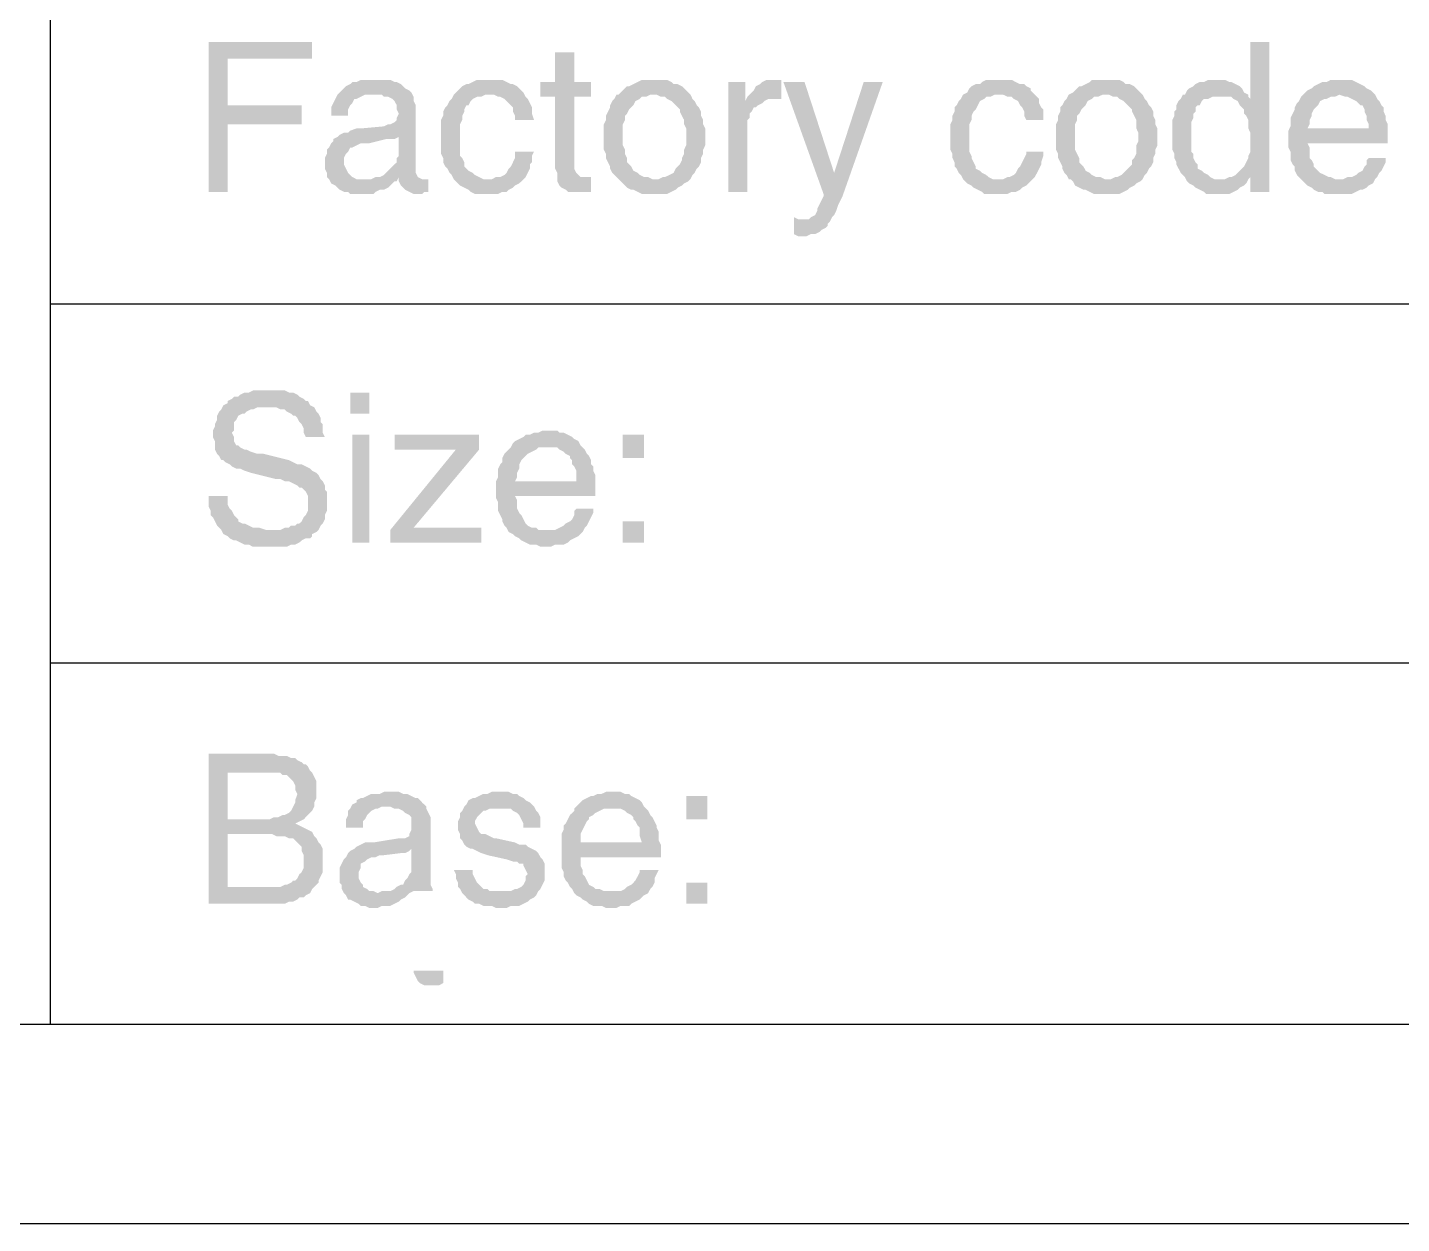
# Model space of a CAD drawing. Header units: inches. Extents: x 3613 to 8393, y -2205 to -794.
# Drawn here: x 4559.93 to 4589.27, y -1185.65 to -1160.09 of the extents above; entities that cross this region are included whole.
import ezdxf

# ---------------------------------------------------------------- set-up
doc = ezdxf.new("R2010")
doc.units = ezdxf.units.IN
doc.header["$MEASUREMENT"] = 0

msp = doc.modelspace()

# ---------------------------------------------------------------- hatches: boundary and pattern name
at = {"transparency": 33554559}
for points in [[(4566.006, -1160.4), (4563.795, -1160.4), (4563.795, -1163.604), (4564.201, -1163.604), (4564.201, -1162.16), (4565.781, -1162.16), (4565.781, -1161.754), (4564.201, -1161.754), (4564.201, -1160.761), (4566.006, -1160.761), (4566.006, -1160.581)], [(4571.603, -1160.626), (4571.196, -1160.626), (4571.196, -1161.258), (4570.881, -1161.258), (4570.881, -1161.573), (4571.196, -1161.573), (4571.196, -1163.108), (4571.242, -1163.198), (4571.242, -1163.379), (4571.287, -1163.469), (4571.332, -1163.514), (4571.332, -1163.514), (4571.422, -1163.559), (4571.467, -1163.604), (4571.964, -1163.604), (4571.964, -1163.288), (4571.738, -1163.288), (4571.693, -1163.243), (4571.648, -1163.198), (4571.603, -1163.108), (4571.603, -1161.573), (4571.964, -1161.573), (4571.964, -1161.258), (4571.603, -1161.258)], [(4586.451, -1160.4), (4586.045, -1160.4), (4586.045, -1161.619), (4585.684, -1161.619), (4585.774, -1161.664), (4585.819, -1161.754), (4585.864, -1161.799), (4585.91, -1161.844), (4585.91, -1161.935), (4585.955, -1161.98), (4586, -1162.07), (4586, -1162.25), (4586.045, -1162.341), (4586.045, -1162.747), (4586, -1162.837), (4586, -1162.882), (4585.955, -1162.973), (4585.91, -1163.063), (4585.864, -1163.108), (4585.864, -1163.108), (4585.774, -1163.198), (4585.729, -1163.243), (4585.639, -1163.288), (4586.045, -1163.288), (4586.045, -1163.604), (4586.451, -1163.604)], [(4567.36, -1161.212), (4567.044, -1161.212), (4566.954, -1161.258), (4566.864, -1161.258), (4566.819, -1161.303), (4566.728, -1161.348), (4566.683, -1161.393), (4566.638, -1161.438), (4566.593, -1161.483), (4566.548, -1161.528), (4566.503, -1161.619), (4566.458, -1161.709), (4566.412, -1161.799), (4566.412, -1161.98), (4566.774, -1161.98), (4566.774, -1161.844), (4566.819, -1161.754), (4566.864, -1161.709), (4566.909, -1161.619), (4566.954, -1161.619), (4567.044, -1161.573), (4567.135, -1161.528), (4567.315, -1161.528), (4568.127, -1161.483), (4568.082, -1161.438), (4567.992, -1161.393), (4567.947, -1161.348), (4567.902, -1161.303), (4567.812, -1161.258), (4567.766, -1161.258), (4567.676, -1161.212), (4567.45, -1161.212)], [(4569.797, -1161.212), (4569.527, -1161.212), (4569.436, -1161.258), (4569.346, -1161.303), (4569.301, -1161.303), (4569.211, -1161.348), (4569.166, -1161.393), (4569.075, -1161.483), (4569.03, -1161.528), (4569.888, -1161.528), (4569.978, -1161.573), (4570.023, -1161.573), (4570.113, -1161.619), (4570.158, -1161.664), (4570.249, -1161.754), (4570.294, -1161.799), (4570.294, -1161.889), (4570.339, -1161.98), (4570.339, -1162.07), (4570.745, -1162.07), (4570.7, -1161.935), (4570.7, -1161.799), (4570.655, -1161.709), (4570.61, -1161.619), (4570.565, -1161.573), (4570.519, -1161.483), (4570.474, -1161.438), (4570.429, -1161.393), (4570.384, -1161.348), (4570.294, -1161.303), (4570.249, -1161.303), (4570.158, -1161.258), (4570.068, -1161.212), (4569.888, -1161.212)], [(4573.318, -1161.212), (4573.047, -1161.212), (4572.957, -1161.258), (4572.866, -1161.303), (4572.776, -1161.348), (4572.731, -1161.348), (4572.641, -1161.438), (4572.596, -1161.483), (4572.55, -1161.528), (4572.505, -1161.528), (4572.46, -1161.619), (4572.415, -1161.664), (4572.37, -1161.754), (4572.37, -1161.799), (4572.325, -1161.889), (4572.28, -1161.98), (4572.28, -1162.07), (4572.235, -1162.16), (4572.235, -1162.431), (4572.235, -1162.702), (4572.28, -1162.792), (4572.28, -1162.882), (4572.325, -1162.973), (4572.37, -1163.063), (4572.37, -1163.108), (4572.415, -1163.198), (4572.46, -1163.243), (4572.55, -1163.334), (4573.318, -1163.334), (4573.273, -1163.334), (4573.182, -1163.288), (4573.092, -1163.288), (4573.002, -1163.243), (4572.957, -1163.198), (4572.866, -1163.153), (4572.821, -1163.063), (4572.776, -1163.018), (4572.731, -1162.973), (4572.731, -1162.882), (4572.686, -1162.792), (4572.686, -1162.702), (4572.641, -1162.611), (4572.641, -1162.16), (4572.686, -1162.07), (4572.686, -1161.98), (4572.731, -1161.935), (4572.776, -1161.844), (4572.821, -1161.799), (4572.866, -1161.754), (4572.911, -1161.664), (4573.002, -1161.619), (4573.047, -1161.573), (4573.137, -1161.573), (4573.227, -1161.528), (4574.085, -1161.528), (4574.04, -1161.483), (4573.95, -1161.393), (4573.904, -1161.348), (4573.814, -1161.303), (4573.724, -1161.303), (4573.679, -1161.258), (4573.588, -1161.212), (4573.408, -1161.212)], [(4575.935, -1161.212), (4575.71, -1161.212), (4575.619, -1161.258), (4575.574, -1161.303), (4575.484, -1161.348), (4575.439, -1161.438), (4575.394, -1161.483), (4575.349, -1161.528), (4575.303, -1161.573), (4575.935, -1161.619), (4576.026, -1161.619), (4576.026, -1161.212), (4576.026, -1161.212)], [(4580.674, -1161.212), (4580.403, -1161.212), (4580.313, -1161.258), (4580.268, -1161.303), (4580.178, -1161.303), (4580.088, -1161.348), (4580.042, -1161.393), (4579.997, -1161.483), (4579.907, -1161.528), (4580.764, -1161.528), (4580.855, -1161.573), (4580.945, -1161.573), (4580.99, -1161.619), (4581.08, -1161.664), (4581.126, -1161.754), (4581.171, -1161.799), (4581.216, -1161.889), (4581.216, -1161.98), (4581.261, -1162.07), (4581.622, -1162.07), (4581.622, -1161.844), (4581.577, -1161.799), (4581.532, -1161.709), (4581.532, -1161.619), (4581.487, -1161.573), (4581.396, -1161.483), (4581.351, -1161.438), (4581.351, -1161.393), (4581.261, -1161.348), (4581.216, -1161.303), (4581.126, -1161.303), (4581.035, -1161.258), (4580.945, -1161.212), (4580.764, -1161.212)], [(4582.976, -1161.212), (4582.66, -1161.212), (4582.615, -1161.258), (4582.525, -1161.303), (4582.434, -1161.348), (4582.389, -1161.348), (4582.299, -1161.438), (4582.254, -1161.483), (4582.164, -1161.528), (4582.164, -1161.528), (4582.118, -1161.619), (4582.073, -1161.664), (4582.028, -1161.754), (4581.983, -1161.799), (4581.983, -1161.889), (4581.938, -1161.98), (4581.938, -1162.07), (4581.893, -1162.16), (4581.893, -1162.431), (4581.893, -1162.702), (4581.938, -1162.792), (4581.938, -1162.882), (4581.983, -1162.973), (4582.028, -1163.063), (4582.028, -1163.108), (4582.073, -1163.198), (4582.118, -1163.243), (4582.164, -1163.334), (4582.976, -1163.334), (4582.931, -1163.334), (4582.841, -1163.288), (4582.75, -1163.288), (4582.66, -1163.243), (4582.615, -1163.198), (4582.525, -1163.153), (4582.48, -1163.063), (4582.434, -1163.018), (4582.389, -1162.973), (4582.389, -1162.882), (4582.344, -1162.792), (4582.299, -1162.702), (4582.299, -1162.16), (4582.344, -1162.07), (4582.344, -1161.98), (4582.389, -1161.935), (4582.434, -1161.844), (4582.48, -1161.799), (4582.525, -1161.754), (4582.57, -1161.664), (4582.66, -1161.619), (4582.705, -1161.573), (4582.795, -1161.573), (4582.886, -1161.528), (4583.743, -1161.528), (4583.698, -1161.483), (4583.608, -1161.393), (4583.563, -1161.348), (4583.472, -1161.303), (4583.382, -1161.303), (4583.337, -1161.258), (4583.247, -1161.212), (4583.066, -1161.212)], [(4585.323, -1161.212), (4585.142, -1161.212), (4585.052, -1161.258), (4584.962, -1161.258), (4584.872, -1161.303), (4584.826, -1161.348), (4584.736, -1161.393), (4584.691, -1161.438), (4584.646, -1161.528), (4584.601, -1161.528), (4585.413, -1161.573), (4585.639, -1161.573), (4585.684, -1161.619), (4586.045, -1161.619), (4586, -1161.573), (4586, -1161.528), (4585.91, -1161.483), (4585.864, -1161.393), (4585.819, -1161.348), (4585.729, -1161.303), (4585.639, -1161.258), (4585.594, -1161.258), (4585.503, -1161.212), (4585.413, -1161.212)], [(4587.986, -1161.212), (4587.76, -1161.212), (4587.67, -1161.258), (4587.579, -1161.258), (4587.489, -1161.303), (4587.399, -1161.348), (4587.354, -1161.393), (4587.264, -1161.438), (4587.218, -1161.483), (4587.173, -1161.528), (4587.941, -1161.528), (4588.076, -1161.573), (4588.121, -1161.573), (4588.211, -1161.619), (4588.302, -1161.664), (4588.347, -1161.709), (4588.392, -1161.754), (4588.437, -1161.754), (4588.482, -1161.844), (4588.482, -1161.889), (4588.527, -1161.98), (4588.527, -1162.07), (4588.572, -1162.16), (4588.572, -1162.25), (4587.264, -1162.25), (4586.857, -1162.296), (4586.857, -1162.657), (4586.902, -1162.747), (4586.902, -1162.927), (4586.948, -1163.018), (4586.993, -1163.063), (4586.993, -1163.153), (4587.038, -1163.243), (4587.083, -1163.288), (4587.128, -1163.334), (4587.941, -1163.334), (4587.85, -1163.334), (4587.76, -1163.288), (4587.715, -1163.288), (4587.625, -1163.243), (4587.534, -1163.198), (4587.489, -1163.153), (4587.444, -1163.108), (4587.399, -1163.063), (4587.399, -1163.018), (4587.354, -1162.927), (4587.309, -1162.882), (4587.309, -1162.657), (4587.264, -1162.566), (4588.979, -1162.566), (4588.979, -1162.16), (4588.933, -1162.07), (4588.933, -1161.98), (4588.888, -1161.889), (4588.888, -1161.799), (4588.843, -1161.754), (4588.798, -1161.664), (4588.753, -1161.619), (4588.708, -1161.528), (4588.663, -1161.483), (4588.617, -1161.438), (4588.527, -1161.393), (4588.482, -1161.348), (4588.392, -1161.303), (4588.302, -1161.258), (4588.211, -1161.212), (4588.076, -1161.212)], [(4568.127, -1161.483), (4567.315, -1161.528), (4567.496, -1161.528), (4567.541, -1161.573), (4567.631, -1161.573), (4567.721, -1161.619), (4567.766, -1161.664), (4567.812, -1161.754), (4567.812, -1161.844), (4567.857, -1161.935), (4567.857, -1161.935), (4567.812, -1162.025), (4567.812, -1162.07), (4567.766, -1162.115), (4567.676, -1162.16), (4567.631, -1162.16), (4567.541, -1162.205), (4567.044, -1162.25), (4566.954, -1162.25), (4566.819, -1162.296), (4566.774, -1162.341), (4566.683, -1162.341), (4566.593, -1162.386), (4567.857, -1162.431), (4567.857, -1162.837), (4567.857, -1162.837), (4567.812, -1162.882), (4567.812, -1162.973), (4567.766, -1163.018), (4567.676, -1163.108), (4567.631, -1163.153), (4567.586, -1163.198), (4567.541, -1163.243), (4567.45, -1163.288), (4567.36, -1163.288), (4567.27, -1163.334), (4566.367, -1163.334), (4566.412, -1163.424), (4566.503, -1163.469), (4566.548, -1163.514), (4566.593, -1163.559), (4566.683, -1163.604), (4566.774, -1163.604), (4566.819, -1163.65), (4567.315, -1163.65), (4567.36, -1163.604), (4567.45, -1163.559), (4567.541, -1163.559), (4567.631, -1163.514), (4567.676, -1163.469), (4567.766, -1163.379), (4567.812, -1163.379), (4567.857, -1163.288), (4568.263, -1163.288), (4568.218, -1163.198), (4568.218, -1161.754), (4568.173, -1161.664), (4568.173, -1161.573)], [(4575.258, -1161.258), (4574.897, -1161.258), (4574.897, -1163.604), (4575.303, -1163.604), (4575.303, -1162.07), (4575.349, -1162.025), (4575.349, -1161.935), (4575.394, -1161.889), (4575.439, -1161.799), (4575.484, -1161.799), (4575.529, -1161.754), (4575.619, -1161.709), (4575.258, -1161.664)], [(4576.522, -1161.258), (4576.071, -1161.258), (4576.928, -1163.65), (4577.154, -1163.198)], [(4578.192, -1161.258), (4577.786, -1161.258), (4577.154, -1163.198), (4576.928, -1163.65), (4576.928, -1163.695), (4576.928, -1163.695), (4576.883, -1163.785), (4576.838, -1163.875), (4576.793, -1163.965), (4576.793, -1164.011), (4576.748, -1164.101), (4576.657, -1164.146), (4576.612, -1164.191), (4576.522, -1164.191), (4577.064, -1164.236), (4577.109, -1164.146), (4577.154, -1164.101), (4577.199, -1164.011), (4577.244, -1163.875), (4577.289, -1163.785), (4577.334, -1163.695)], [(4569.03, -1161.528), (4568.985, -1161.619), (4568.94, -1161.664), (4568.895, -1161.754), (4568.85, -1161.799), (4568.804, -1161.889), (4568.804, -1161.98), (4568.759, -1162.07), (4568.759, -1162.792), (4568.804, -1162.882), (4568.804, -1162.973), (4568.85, -1163.063), (4568.895, -1163.108), (4568.94, -1163.198), (4568.985, -1163.243), (4569.03, -1163.334), (4569.752, -1163.334), (4569.662, -1163.334), (4569.572, -1163.288), (4569.481, -1163.243), (4569.436, -1163.198), (4569.346, -1163.153), (4569.301, -1163.108), (4569.256, -1163.063), (4569.256, -1162.973), (4569.211, -1162.882), (4569.166, -1162.837), (4569.166, -1162.16), (4569.211, -1162.07), (4569.211, -1161.98), (4569.256, -1161.889), (4569.256, -1161.844), (4569.301, -1161.754), (4569.346, -1161.754), (4569.391, -1161.664), (4569.436, -1161.619), (4569.527, -1161.573), (4569.617, -1161.573), (4569.707, -1161.528), (4569.797, -1161.528)], [(4574.085, -1161.528), (4573.318, -1161.528), (4573.363, -1161.528), (4573.453, -1161.573), (4573.543, -1161.573), (4573.588, -1161.619), (4573.679, -1161.664), (4573.724, -1161.709), (4573.814, -1161.799), (4573.859, -1161.844), (4573.859, -1161.889), (4573.904, -1161.98), (4573.95, -1162.07), (4573.95, -1162.16), (4573.995, -1162.25), (4573.995, -1162.611), (4573.95, -1162.702), (4573.95, -1162.792), (4573.904, -1162.882), (4573.904, -1162.927), (4573.859, -1163.018), (4573.814, -1163.063), (4573.769, -1163.108), (4573.724, -1163.198), (4573.634, -1163.243), (4573.543, -1163.288), (4573.498, -1163.288), (4573.408, -1163.334), (4572.55, -1163.334), (4572.596, -1163.379), (4572.686, -1163.469), (4572.731, -1163.514), (4572.821, -1163.559), (4572.866, -1163.559), (4572.957, -1163.604), (4573.047, -1163.65), (4573.588, -1163.65), (4573.679, -1163.604), (4573.769, -1163.559), (4573.814, -1163.514), (4573.904, -1163.469), (4573.95, -1163.424), (4574.04, -1163.379), (4574.085, -1163.334), (4574.085, -1163.334), (4574.13, -1163.243), (4574.175, -1163.198), (4574.22, -1163.108), (4574.265, -1163.063), (4574.311, -1162.973), (4574.311, -1162.882), (4574.356, -1162.792), (4574.356, -1162.702), (4574.401, -1162.611), (4574.401, -1162.431), (4574.401, -1162.25), (4574.356, -1162.16), (4574.356, -1162.07), (4574.311, -1161.98), (4574.311, -1161.889), (4574.265, -1161.799), (4574.22, -1161.754), (4574.175, -1161.664), (4574.13, -1161.619)], [(4575.303, -1161.573), (4575.258, -1161.664), (4575.619, -1161.709), (4575.665, -1161.664), (4575.755, -1161.619), (4575.935, -1161.619)], [(4579.907, -1161.528), (4579.862, -1161.619), (4579.817, -1161.664), (4579.772, -1161.754), (4579.726, -1161.799), (4579.726, -1161.889), (4579.681, -1161.98), (4579.681, -1162.07), (4579.636, -1162.16), (4579.636, -1162.702), (4579.681, -1162.792), (4579.681, -1162.882), (4579.726, -1162.973), (4579.726, -1163.063), (4579.772, -1163.108), (4579.817, -1163.198), (4579.862, -1163.243), (4579.907, -1163.334), (4580.674, -1163.334), (4580.539, -1163.334), (4580.449, -1163.288), (4580.403, -1163.243), (4580.313, -1163.198), (4580.268, -1163.153), (4580.178, -1163.108), (4580.178, -1163.063), (4580.133, -1162.973), (4580.088, -1162.882), (4580.088, -1162.837), (4580.042, -1162.747), (4580.042, -1162.16), (4580.088, -1162.07), (4580.088, -1161.98), (4580.133, -1161.889), (4580.178, -1161.844), (4580.223, -1161.754), (4580.223, -1161.754), (4580.268, -1161.664), (4580.358, -1161.619), (4580.403, -1161.573), (4580.494, -1161.573), (4580.584, -1161.528), (4580.674, -1161.528)], [(4583.743, -1161.528), (4582.976, -1161.528), (4583.021, -1161.528), (4583.111, -1161.573), (4583.202, -1161.573), (4583.247, -1161.619), (4583.337, -1161.664), (4583.382, -1161.709), (4583.472, -1161.799), (4583.518, -1161.844), (4583.518, -1161.889), (4583.563, -1161.98), (4583.608, -1162.07), (4583.608, -1162.25), (4583.653, -1162.341), (4583.653, -1162.521), (4583.608, -1162.611), (4583.608, -1162.792), (4583.563, -1162.882), (4583.518, -1162.927), (4583.518, -1163.018), (4583.472, -1163.063), (4583.427, -1163.108), (4583.337, -1163.198), (4583.292, -1163.243), (4583.202, -1163.288), (4583.156, -1163.288), (4583.066, -1163.334), (4582.209, -1163.334), (4582.254, -1163.379), (4582.299, -1163.469), (4582.389, -1163.514), (4582.48, -1163.559), (4582.525, -1163.559), (4582.615, -1163.604), (4582.705, -1163.65), (4583.247, -1163.65), (4583.337, -1163.604), (4583.427, -1163.559), (4583.472, -1163.514), (4583.563, -1163.469), (4583.608, -1163.424), (4583.698, -1163.379), (4583.743, -1163.334), (4583.743, -1163.334), (4583.788, -1163.243), (4583.833, -1163.198), (4583.879, -1163.108), (4583.924, -1163.063), (4583.969, -1162.973), (4583.969, -1162.882), (4584.014, -1162.792), (4584.014, -1162.702), (4584.059, -1162.611), (4584.059, -1162.431), (4584.059, -1162.25), (4584.014, -1162.16), (4584.014, -1162.07), (4583.969, -1161.98), (4583.969, -1161.889), (4583.924, -1161.799), (4583.879, -1161.754), (4583.833, -1161.664), (4583.788, -1161.619)], [(4584.601, -1161.528), (4584.556, -1161.619), (4584.51, -1161.664), (4584.465, -1161.754), (4584.465, -1161.844), (4584.42, -1161.889), (4584.42, -1161.98), (4584.375, -1162.07), (4584.375, -1162.702), (4584.42, -1162.792), (4584.42, -1162.882), (4584.465, -1162.973), (4584.465, -1163.018), (4584.51, -1163.108), (4584.556, -1163.198), (4584.601, -1163.243), (4584.646, -1163.288), (4584.691, -1163.379), (4584.736, -1163.424), (4584.826, -1163.469), (4584.872, -1163.514), (4584.962, -1163.559), (4585.052, -1163.604), (4585.097, -1163.65), (4585.594, -1163.65), (4585.684, -1163.604), (4585.774, -1163.559), (4585.819, -1163.514), (4585.91, -1163.469), (4585.955, -1163.424), (4586, -1163.334), (4585.278, -1163.334), (4585.187, -1163.288), (4585.142, -1163.243), (4585.052, -1163.198), (4585.007, -1163.153), (4584.917, -1163.108), (4584.917, -1163.018), (4584.872, -1162.973), (4584.826, -1162.882), (4584.826, -1162.792), (4584.781, -1162.747), (4584.781, -1162.115), (4584.826, -1162.025), (4584.826, -1161.935), (4584.872, -1161.889), (4584.872, -1161.799), (4584.917, -1161.754), (4584.962, -1161.754), (4585.007, -1161.664), (4585.052, -1161.619), (4585.142, -1161.619), (4585.233, -1161.573), (4585.413, -1161.573)], [(4587.173, -1161.528), (4587.128, -1161.573), (4587.083, -1161.664), (4587.038, -1161.709), (4586.993, -1161.799), (4586.993, -1161.844), (4586.948, -1161.935), (4586.902, -1162.025), (4586.902, -1162.205), (4586.857, -1162.296), (4587.264, -1162.25), (4587.309, -1162.16), (4587.309, -1162.07), (4587.354, -1161.98), (4587.354, -1161.935), (4587.399, -1161.844), (4587.444, -1161.799), (4587.489, -1161.754), (4587.534, -1161.664), (4587.625, -1161.619), (4587.67, -1161.619), (4587.76, -1161.573), (4587.85, -1161.573), (4587.941, -1161.528)], [(4566.593, -1162.386), (4566.548, -1162.431), (4566.458, -1162.476), (4566.458, -1162.521), (4566.412, -1162.566), (4566.367, -1162.657), (4566.322, -1162.702), (4566.322, -1162.792), (4566.277, -1162.882), (4566.277, -1163.108), (4566.322, -1163.198), (4566.322, -1163.288), (4566.367, -1163.334), (4567.089, -1163.334), (4566.954, -1163.334), (4566.864, -1163.288), (4566.819, -1163.243), (4566.774, -1163.198), (4566.728, -1163.108), (4566.683, -1163.018), (4566.683, -1162.882), (4566.728, -1162.792), (4566.774, -1162.747), (4566.819, -1162.657), (4566.864, -1162.657), (4566.954, -1162.611), (4567.044, -1162.566), (4567.225, -1162.566), (4567.586, -1162.476), (4567.766, -1162.476), (4567.857, -1162.431)], [(4570.745, -1162.747), (4570.339, -1162.747), (4570.339, -1162.882), (4570.294, -1162.973), (4570.249, -1163.063), (4570.204, -1163.108), (4570.158, -1163.198), (4570.113, -1163.243), (4570.023, -1163.288), (4569.933, -1163.288), (4569.843, -1163.334), (4569.03, -1163.334), (4569.075, -1163.379), (4569.12, -1163.424), (4569.166, -1163.469), (4569.256, -1163.514), (4569.346, -1163.559), (4569.391, -1163.604), (4569.481, -1163.65), (4569.978, -1163.65), (4570.068, -1163.604), (4570.158, -1163.604), (4570.204, -1163.559), (4570.294, -1163.514), (4570.339, -1163.469), (4570.429, -1163.424), (4570.474, -1163.379), (4570.519, -1163.334), (4570.565, -1163.288), (4570.61, -1163.198), (4570.655, -1163.108), (4570.655, -1163.018), (4570.7, -1162.973), (4570.7, -1162.837)], [(4581.622, -1162.747), (4581.261, -1162.747), (4581.261, -1162.792), (4581.216, -1162.882), (4581.171, -1162.973), (4581.126, -1163.063), (4581.08, -1163.108), (4581.035, -1163.198), (4580.99, -1163.243), (4580.9, -1163.288), (4580.855, -1163.288), (4580.764, -1163.334), (4579.907, -1163.334), (4579.952, -1163.379), (4579.997, -1163.424), (4580.088, -1163.469), (4580.133, -1163.514), (4580.223, -1163.559), (4580.313, -1163.604), (4580.358, -1163.65), (4580.855, -1163.65), (4580.945, -1163.604), (4581.035, -1163.604), (4581.126, -1163.559), (4581.171, -1163.514), (4581.261, -1163.469), (4581.306, -1163.424), (4581.351, -1163.379), (4581.396, -1163.334), (4581.441, -1163.288), (4581.487, -1163.198), (4581.532, -1163.108), (4581.577, -1163.018), (4581.577, -1162.973), (4581.622, -1162.837)], [(4588.933, -1162.882), (4588.572, -1162.882), (4588.527, -1162.927), (4588.527, -1163.018), (4588.482, -1163.063), (4588.437, -1163.153), (4588.347, -1163.198), (4588.302, -1163.243), (4588.211, -1163.288), (4588.121, -1163.288), (4588.031, -1163.334), (4587.128, -1163.334), (4587.218, -1163.424), (4587.264, -1163.469), (4587.354, -1163.514), (4587.399, -1163.559), (4587.489, -1163.604), (4587.579, -1163.604), (4587.625, -1163.65), (4588.211, -1163.65), (4588.302, -1163.604), (4588.392, -1163.559), (4588.437, -1163.559), (4588.527, -1163.514), (4588.572, -1163.469), (4588.663, -1163.424), (4588.708, -1163.334), (4588.753, -1163.288), (4588.798, -1163.198), (4588.843, -1163.153), (4588.888, -1163.063), (4588.933, -1162.973)], [(4568.263, -1163.288), (4567.857, -1163.288), (4567.857, -1163.379), (4568.353, -1163.334), (4568.353, -1163.334)], [(4568.489, -1163.334), (4568.353, -1163.334), (4567.857, -1163.379), (4567.902, -1163.469), (4567.947, -1163.514), (4567.947, -1163.514), (4567.992, -1163.559), (4568.082, -1163.604), (4568.173, -1163.65), (4568.353, -1163.65), (4568.398, -1163.604), (4568.489, -1163.604)], [(4585.639, -1163.288), (4585.594, -1163.288), (4585.503, -1163.334), (4585.413, -1163.334), (4586, -1163.334), (4586.045, -1163.288)], [(4576.296, -1164.146), (4576.296, -1164.507), (4576.296, -1164.507), (4576.387, -1164.552), (4576.567, -1164.552), (4576.657, -1164.507), (4576.748, -1164.507), (4576.838, -1164.462), (4576.883, -1164.417), (4576.973, -1164.372), (4577.019, -1164.327), (4577.019, -1164.281), (4577.064, -1164.236), (4576.522, -1164.191), (4576.387, -1164.191)], [(4565.058, -1167.847), (4564.743, -1167.847), (4564.652, -1167.892), (4564.562, -1167.892), (4564.472, -1167.937), (4564.427, -1167.982), (4564.336, -1167.982), (4564.291, -1168.027), (4564.201, -1168.072), (4564.201, -1168.118), (4564.111, -1168.163), (4565.058, -1168.208), (4565.239, -1168.208), (4565.329, -1168.253), (4565.42, -1168.253), (4565.465, -1168.298), (4565.555, -1168.343), (4565.6, -1168.388), (4565.645, -1168.388), (4565.69, -1168.434), (4565.735, -1168.524), (4565.781, -1168.569), (4565.826, -1168.659), (4565.826, -1168.749), (4565.871, -1168.84), (4566.277, -1168.84), (4566.232, -1168.749), (4566.232, -1168.569), (4566.187, -1168.524), (4566.187, -1168.434), (4566.142, -1168.343), (4566.097, -1168.298), (4566.051, -1168.208), (4565.961, -1168.163), (4565.916, -1168.072), (4565.871, -1168.072), (4565.826, -1168.027), (4565.735, -1167.982), (4565.69, -1167.937), (4565.6, -1167.892), (4565.51, -1167.892), (4565.42, -1167.847), (4565.149, -1167.847)], [(4567.225, -1168.343), (4567.225, -1167.892), (4566.819, -1167.892), (4566.819, -1168.343)], [(4564.111, -1168.163), (4564.066, -1168.253), (4564.02, -1168.298), (4563.975, -1168.388), (4563.975, -1168.479), (4563.93, -1168.569), (4563.93, -1168.614), (4563.885, -1168.704), (4563.885, -1168.84), (4563.885, -1168.84), (4563.93, -1168.93), (4563.93, -1169.111), (4563.975, -1169.201), (4564.02, -1169.246), (4564.066, -1169.336), (4564.111, -1169.336), (4564.156, -1169.381), (4564.246, -1169.426), (4564.291, -1169.472), (4564.382, -1169.517), (4564.472, -1169.517), (4564.562, -1169.562), (4564.697, -1169.607), (4565.239, -1169.742), (4565.329, -1169.742), (4565.42, -1169.787), (4565.51, -1169.787), (4565.6, -1169.833), (4565.69, -1169.878), (4565.735, -1169.923), (4565.781, -1169.923), (4565.826, -1169.968), (4565.871, -1170.013), (4565.916, -1170.103), (4565.916, -1170.419), (4565.871, -1170.51), (4565.826, -1170.555), (4565.781, -1170.645), (4565.735, -1170.69), (4565.69, -1170.69), (4565.645, -1170.735), (4565.555, -1170.735), (4565.51, -1170.78), (4565.42, -1170.78), (4565.329, -1170.826), (4564.066, -1170.826), (4564.111, -1170.916), (4564.201, -1170.961), (4564.246, -1171.006), (4564.336, -1171.051), (4564.382, -1171.051), (4564.472, -1171.096), (4564.562, -1171.141), (4564.652, -1171.141), (4564.743, -1171.187), (4565.465, -1171.187), (4565.555, -1171.141), (4565.645, -1171.141), (4565.735, -1171.096), (4565.781, -1171.051), (4565.871, -1171.006), (4565.961, -1171.006), (4566.006, -1170.961), (4566.006, -1170.916), (4566.097, -1170.871), (4566.142, -1170.826), (4566.187, -1170.735), (4566.232, -1170.69), (4566.277, -1170.6), (4566.277, -1170.51), (4566.322, -1170.419), (4566.322, -1170.239), (4566.322, -1170.013), (4566.277, -1169.968), (4566.277, -1169.878), (4566.232, -1169.787), (4566.187, -1169.742), (4566.142, -1169.652), (4566.142, -1169.652), (4566.097, -1169.607), (4566.006, -1169.562), (4565.961, -1169.517), (4565.871, -1169.472), (4565.781, -1169.426), (4565.69, -1169.426), (4565.6, -1169.381), (4565.51, -1169.336), (4564.968, -1169.201), (4564.833, -1169.201), (4564.697, -1169.156), (4564.607, -1169.111), (4564.562, -1169.111), (4564.472, -1169.065), (4564.427, -1169.02), (4564.382, -1169.02), (4564.336, -1168.93), (4564.336, -1168.84), (4564.291, -1168.749), (4564.336, -1168.704), (4564.336, -1168.524), (4564.382, -1168.479), (4564.427, -1168.388), (4564.517, -1168.343), (4564.562, -1168.343), (4564.607, -1168.298), (4564.697, -1168.253), (4564.743, -1168.253), (4564.833, -1168.208), (4565.058, -1168.208)], [(4567.225, -1171.096), (4567.225, -1168.795), (4566.864, -1168.795), (4566.864, -1171.096)], [(4569.572, -1168.795), (4567.766, -1168.795), (4567.766, -1169.111), (4569.075, -1169.111), (4567.676, -1170.826), (4567.676, -1171.096), (4569.617, -1171.096), (4569.617, -1170.78), (4568.173, -1170.78), (4569.572, -1169.111), (4569.572, -1168.93)], [(4571.061, -1168.704), (4570.926, -1168.704), (4570.835, -1168.749), (4570.745, -1168.749), (4570.655, -1168.795), (4570.565, -1168.795), (4570.519, -1168.84), (4570.429, -1168.885), (4570.339, -1168.93), (4570.294, -1168.975), (4570.249, -1169.065), (4571.242, -1169.065), (4571.287, -1169.111), (4571.377, -1169.156), (4571.422, -1169.201), (4571.512, -1169.246), (4571.512, -1169.291), (4571.558, -1169.336), (4571.558, -1169.426), (4571.603, -1169.472), (4571.648, -1169.562), (4571.648, -1169.787), (4569.933, -1169.787), (4569.933, -1170.149), (4569.978, -1170.239), (4569.978, -1170.419), (4570.023, -1170.51), (4570.068, -1170.6), (4570.068, -1170.645), (4570.113, -1170.735), (4570.158, -1170.78), (4570.204, -1170.871), (4571.016, -1170.826), (4570.835, -1170.826), (4570.79, -1170.78), (4570.7, -1170.78), (4570.61, -1170.735), (4570.565, -1170.69), (4570.519, -1170.6), (4570.519, -1170.6), (4570.474, -1170.51), (4570.429, -1170.464), (4570.384, -1170.374), (4570.384, -1170.194), (4570.339, -1170.103), (4572.054, -1170.103), (4572.054, -1169.652), (4572.009, -1169.562), (4572.009, -1169.472), (4571.964, -1169.426), (4571.964, -1169.336), (4571.919, -1169.246), (4571.873, -1169.201), (4571.828, -1169.111), (4571.783, -1169.065), (4571.738, -1169.02), (4571.693, -1168.93), (4571.603, -1168.885), (4571.558, -1168.84), (4571.467, -1168.795), (4571.377, -1168.749), (4571.287, -1168.749), (4571.242, -1168.704), (4571.151, -1168.704)], [(4573.092, -1169.291), (4573.092, -1168.795), (4572.641, -1168.795), (4572.641, -1169.291)], [(4570.249, -1169.065), (4570.204, -1169.111), (4570.158, -1169.156), (4570.113, -1169.201), (4570.068, -1169.291), (4570.068, -1169.381), (4570.023, -1169.426), (4569.978, -1169.517), (4569.978, -1169.697), (4569.933, -1169.787), (4570.339, -1169.787), (4570.384, -1169.697), (4570.384, -1169.607), (4570.429, -1169.517), (4570.429, -1169.426), (4570.474, -1169.336), (4570.519, -1169.291), (4570.565, -1169.246), (4570.61, -1169.201), (4570.7, -1169.156), (4570.79, -1169.111), (4570.835, -1169.065), (4571.016, -1169.065)], [(4564.201, -1170.103), (4563.795, -1170.103), (4563.795, -1170.329), (4563.84, -1170.419), (4563.84, -1170.51), (4563.885, -1170.555), (4563.93, -1170.645), (4563.975, -1170.735), (4564.02, -1170.78), (4564.066, -1170.826), (4565.104, -1170.826), (4565.013, -1170.826), (4564.878, -1170.78), (4564.743, -1170.78), (4564.652, -1170.735), (4564.562, -1170.69), (4564.517, -1170.69), (4564.427, -1170.645), (4564.427, -1170.6), (4564.382, -1170.555), (4564.336, -1170.51), (4564.291, -1170.419), (4564.246, -1170.374), (4564.201, -1170.284), (4564.201, -1170.194)], [(4572.009, -1170.374), (4571.648, -1170.374), (4571.603, -1170.419), (4571.603, -1170.51), (4571.558, -1170.6), (4571.512, -1170.645), (4571.422, -1170.69), (4571.377, -1170.735), (4571.287, -1170.78), (4571.196, -1170.826), (4571.016, -1170.826), (4570.204, -1170.871), (4570.204, -1170.871), (4570.294, -1170.916), (4570.339, -1170.961), (4570.429, -1171.006), (4570.474, -1171.051), (4570.565, -1171.096), (4570.655, -1171.141), (4570.79, -1171.141), (4570.881, -1171.187), (4571.106, -1171.187), (4571.196, -1171.141), (4571.377, -1171.141), (4571.467, -1171.096), (4571.512, -1171.051), (4571.603, -1171.006), (4571.693, -1170.961), (4571.738, -1170.916), (4571.783, -1170.871), (4571.828, -1170.78), (4571.873, -1170.735), (4571.919, -1170.645), (4571.964, -1170.555), (4572.009, -1170.464)], [(4573.092, -1171.096), (4573.092, -1170.645), (4572.641, -1170.645), (4572.641, -1171.096)], [(4565.194, -1175.61), (4563.795, -1175.61), (4563.795, -1178.814), (4565.42, -1178.814), (4565.51, -1178.769), (4565.6, -1178.769), (4565.69, -1178.724), (4565.735, -1178.679), (4565.826, -1178.679), (4565.871, -1178.633), (4565.961, -1178.588), (4565.961, -1178.588), (4566.006, -1178.498), (4564.201, -1178.453), (4564.201, -1177.325), (4565.058, -1177.325), (4566.006, -1177.279), (4565.916, -1177.234), (4565.916, -1177.234), (4565.826, -1177.189), (4565.735, -1177.144), (4565.645, -1177.099), (4565.735, -1177.054), (4565.826, -1177.009), (4564.201, -1177.009), (4564.201, -1176.016), (4565.058, -1176.016), (4565.961, -1175.971), (4565.916, -1175.88), (4565.871, -1175.835), (4565.826, -1175.835), (4565.781, -1175.79), (4565.69, -1175.745), (4565.645, -1175.7), (4565.555, -1175.7), (4565.465, -1175.655), (4565.284, -1175.655)], [(4565.961, -1175.971), (4565.058, -1176.016), (4565.329, -1176.016), (4565.374, -1176.061), (4565.465, -1176.061), (4565.51, -1176.106), (4565.555, -1176.151), (4565.6, -1176.196), (4565.645, -1176.287), (4565.645, -1176.377), (4565.69, -1176.467), (4565.69, -1176.467), (4565.645, -1176.602), (4565.645, -1176.648), (4565.6, -1176.738), (4565.555, -1176.828), (4565.51, -1176.873), (4565.51, -1176.873), (4565.42, -1176.918), (4565.374, -1176.918), (4565.284, -1176.964), (4565.194, -1176.964), (4565.104, -1177.009), (4564.201, -1177.009), (4565.826, -1177.009), (4565.916, -1176.918), (4565.961, -1176.873), (4566.006, -1176.828), (4566.051, -1176.738), (4566.051, -1176.648), (4566.097, -1176.557), (4566.097, -1176.377), (4566.097, -1176.196), (4566.051, -1176.106), (4566.006, -1176.016)], [(4567.676, -1176.422), (4567.541, -1176.422), (4567.45, -1176.467), (4567.27, -1176.467), (4567.18, -1176.512), (4567.089, -1176.557), (4567.044, -1176.557), (4566.954, -1176.602), (4566.954, -1176.648), (4566.864, -1176.693), (4566.819, -1176.783), (4566.774, -1176.828), (4566.774, -1176.918), (4566.728, -1177.009), (4566.728, -1177.189), (4567.089, -1177.189), (4567.089, -1177.054), (4567.135, -1177.009), (4567.18, -1176.918), (4567.225, -1176.873), (4567.27, -1176.828), (4567.36, -1176.783), (4567.405, -1176.783), (4567.496, -1176.738), (4568.443, -1176.738), (4568.353, -1176.648), (4568.308, -1176.602), (4568.263, -1176.557), (4568.218, -1176.557), (4568.127, -1176.512), (4568.037, -1176.467), (4567.947, -1176.467), (4567.857, -1176.422), (4567.766, -1176.422)], [(4569.978, -1176.422), (4569.843, -1176.422), (4569.752, -1176.467), (4569.662, -1176.467), (4569.572, -1176.512), (4569.481, -1176.557), (4569.436, -1176.557), (4569.346, -1176.602), (4569.301, -1176.693), (4569.256, -1176.738), (4569.211, -1176.828), (4569.166, -1176.873), (4569.166, -1176.964), (4569.12, -1177.054), (4569.12, -1177.234), (4569.166, -1177.325), (4569.166, -1177.415), (4569.211, -1177.46), (4569.256, -1177.55), (4569.301, -1177.595), (4569.391, -1177.64), (4569.436, -1177.64), (4569.527, -1177.686), (4569.617, -1177.731), (4569.752, -1177.776), (4570.158, -1177.866), (4570.158, -1177.866), (4570.294, -1177.911), (4570.384, -1177.911), (4570.429, -1177.956), (4570.519, -1177.956), (4570.519, -1178.002), (4570.565, -1178.092), (4570.61, -1178.182), (4570.565, -1178.227), (4570.565, -1178.317), (4570.519, -1178.408), (4570.474, -1178.453), (4570.384, -1178.498), (4570.339, -1178.498), (4570.249, -1178.543), (4570.068, -1178.543), (4569.211, -1178.588), (4569.256, -1178.633), (4569.301, -1178.679), (4569.346, -1178.724), (4569.436, -1178.769), (4569.481, -1178.814), (4569.572, -1178.814), (4569.662, -1178.859), (4569.843, -1178.859), (4569.933, -1178.904), (4570.158, -1178.904), (4570.249, -1178.859), (4570.429, -1178.859), (4570.519, -1178.814), (4570.61, -1178.769), (4570.655, -1178.724), (4570.745, -1178.679), (4570.745, -1178.679), (4570.79, -1178.633), (4570.835, -1178.543), (4570.881, -1178.498), (4570.926, -1178.408), (4570.971, -1178.317), (4570.971, -1178.137), (4570.971, -1177.956), (4570.926, -1177.866), (4570.881, -1177.821), (4570.835, -1177.731), (4570.835, -1177.731), (4570.79, -1177.686), (4570.7, -1177.64), (4570.61, -1177.595), (4570.565, -1177.55), (4570.429, -1177.55), (4570.339, -1177.505), (4569.933, -1177.415), (4569.888, -1177.415), (4569.797, -1177.37), (4569.707, -1177.325), (4569.617, -1177.325), (4569.572, -1177.279), (4569.572, -1177.279), (4569.527, -1177.189), (4569.481, -1177.099), (4569.481, -1177.054), (4569.527, -1176.964), (4569.572, -1176.918), (4569.617, -1176.873), (4569.662, -1176.828), (4569.707, -1176.828), (4569.797, -1176.783), (4569.978, -1176.783), (4570.745, -1176.738), (4570.7, -1176.693), (4570.655, -1176.648), (4570.565, -1176.602), (4570.519, -1176.557), (4570.429, -1176.512), (4570.384, -1176.467), (4570.294, -1176.467), (4570.204, -1176.422), (4570.113, -1176.422)], [(4572.415, -1176.422), (4572.28, -1176.422), (4572.189, -1176.467), (4572.099, -1176.467), (4572.009, -1176.512), (4571.964, -1176.512), (4571.873, -1176.557), (4571.783, -1176.602), (4571.738, -1176.648), (4571.693, -1176.693), (4571.603, -1176.783), (4572.596, -1176.783), (4572.686, -1176.828), (4572.731, -1176.873), (4572.821, -1176.918), (4572.866, -1176.964), (4572.866, -1177.009), (4572.911, -1177.054), (4572.957, -1177.144), (4573.002, -1177.189), (4573.002, -1177.37), (4573.047, -1177.505), (4571.332, -1177.505), (4571.332, -1178.047), (4571.377, -1178.137), (4571.377, -1178.227), (4571.422, -1178.317), (4571.467, -1178.363), (4571.512, -1178.453), (4571.558, -1178.498), (4571.603, -1178.588), (4572.415, -1178.543), (4572.235, -1178.543), (4572.144, -1178.498), (4572.054, -1178.498), (4572.009, -1178.453), (4571.919, -1178.408), (4571.873, -1178.317), (4571.873, -1178.317), (4571.828, -1178.227), (4571.783, -1178.182), (4571.783, -1178.092), (4571.738, -1178.002), (4571.738, -1177.821), (4573.453, -1177.821), (4573.453, -1177.55), (4573.408, -1177.46), (4573.408, -1177.279), (4573.363, -1177.189), (4573.363, -1177.144), (4573.318, -1177.054), (4573.273, -1176.964), (4573.227, -1176.918), (4573.182, -1176.828), (4573.137, -1176.783), (4573.092, -1176.738), (4573.047, -1176.648), (4573.002, -1176.602), (4572.911, -1176.557), (4572.821, -1176.512), (4572.776, -1176.467), (4572.686, -1176.467), (4572.596, -1176.422), (4572.505, -1176.422)], [(4568.443, -1176.738), (4567.631, -1176.738), (4567.676, -1176.738), (4567.766, -1176.783), (4567.857, -1176.783), (4567.947, -1176.828), (4567.992, -1176.873), (4568.082, -1176.918), (4568.127, -1176.964), (4568.127, -1177.234), (4568.082, -1177.325), (4568.082, -1177.37), (4567.992, -1177.415), (4567.857, -1177.415), (4567.315, -1177.505), (4567.135, -1177.505), (4567.044, -1177.55), (4566.954, -1177.595), (4566.909, -1177.64), (4568.127, -1177.64), (4568.127, -1178.047), (4568.127, -1178.137), (4568.082, -1178.182), (4568.037, -1178.272), (4567.992, -1178.317), (4567.947, -1178.408), (4567.902, -1178.408), (4567.812, -1178.453), (4567.766, -1178.498), (4567.676, -1178.543), (4567.496, -1178.543), (4567.405, -1178.588), (4566.683, -1178.588), (4566.728, -1178.633), (4566.774, -1178.724), (4566.819, -1178.724), (4566.909, -1178.769), (4566.999, -1178.814), (4567.044, -1178.859), (4567.135, -1178.859), (4567.225, -1178.904), (4567.405, -1178.904), (4567.496, -1178.859), (4567.676, -1178.859), (4567.766, -1178.814), (4567.857, -1178.769), (4567.902, -1178.724), (4567.992, -1178.679), (4568.037, -1178.633), (4568.082, -1178.588), (4568.173, -1178.543), (4568.579, -1178.543), (4568.579, -1178.498), (4568.534, -1178.408), (4568.534, -1176.964), (4568.489, -1176.873), (4568.443, -1176.783)], [(4570.745, -1176.738), (4569.978, -1176.783), (4570.249, -1176.783), (4570.294, -1176.828), (4570.384, -1176.873), (4570.384, -1176.873), (4570.429, -1176.918), (4570.474, -1177.009), (4570.519, -1177.099), (4570.519, -1177.189), (4570.881, -1177.189), (4570.881, -1176.964), (4570.835, -1176.873), (4570.79, -1176.828)], [(4574.446, -1177.009), (4574.446, -1176.512), (4573.995, -1176.512), (4573.995, -1177.009)], [(4571.603, -1176.783), (4571.603, -1176.828), (4571.558, -1176.873), (4571.512, -1176.918), (4571.467, -1177.009), (4571.422, -1177.099), (4571.377, -1177.144), (4571.377, -1177.234), (4571.332, -1177.325), (4571.332, -1177.505), (4571.738, -1177.505), (4571.738, -1177.325), (4571.783, -1177.234), (4571.828, -1177.144), (4571.873, -1177.054), (4571.919, -1177.009), (4571.919, -1176.964), (4572.009, -1176.918), (4572.054, -1176.873), (4572.144, -1176.828), (4572.235, -1176.783), (4572.415, -1176.783)], [(4566.006, -1177.279), (4565.058, -1177.325), (4565.149, -1177.325), (4565.239, -1177.37), (4565.42, -1177.37), (4565.51, -1177.415), (4565.6, -1177.415), (4565.645, -1177.46), (4565.645, -1177.46), (4565.735, -1177.55), (4565.781, -1177.595), (4565.781, -1177.686), (4565.826, -1177.776), (4565.826, -1178.047), (4565.781, -1178.137), (4565.735, -1178.182), (4565.69, -1178.272), (4565.645, -1178.317), (4565.6, -1178.317), (4565.555, -1178.363), (4565.465, -1178.408), (4565.42, -1178.408), (4565.329, -1178.453), (4564.201, -1178.453), (4566.006, -1178.498), (4566.051, -1178.453), (4566.142, -1178.363), (4566.142, -1178.317), (4566.187, -1178.227), (4566.232, -1178.137), (4566.232, -1177.64), (4566.187, -1177.55), (4566.142, -1177.505), (4566.097, -1177.415), (4566.051, -1177.37)], [(4566.909, -1177.64), (4566.819, -1177.686), (4566.774, -1177.731), (4566.774, -1177.731), (4566.728, -1177.821), (4566.683, -1177.866), (4566.638, -1177.956), (4566.593, -1178.047), (4566.593, -1178.227), (4566.593, -1178.363), (4566.638, -1178.408), (4566.638, -1178.498), (4566.683, -1178.588), (4567.405, -1178.588), (4567.315, -1178.543), (4567.225, -1178.543), (4567.18, -1178.498), (4567.089, -1178.453), (4567.089, -1178.408), (4567.044, -1178.363), (4566.999, -1178.272), (4566.999, -1178.137), (4567.044, -1178.047), (4567.044, -1177.956), (4567.135, -1177.911), (4567.18, -1177.866), (4567.27, -1177.821), (4567.36, -1177.821), (4567.45, -1177.776), (4567.541, -1177.776), (4567.902, -1177.731), (4567.992, -1177.731), (4568.082, -1177.686), (4568.127, -1177.64)], [(4569.436, -1178.092), (4569.03, -1178.092), (4569.075, -1178.182), (4569.075, -1178.272), (4569.12, -1178.363), (4569.12, -1178.453), (4569.166, -1178.498), (4569.211, -1178.588), (4570.068, -1178.543), (4569.797, -1178.543), (4569.752, -1178.498), (4569.662, -1178.498), (4569.617, -1178.453), (4569.572, -1178.408), (4569.527, -1178.363), (4569.481, -1178.272), (4569.436, -1178.182)], [(4573.408, -1178.092), (4573.002, -1178.092), (4573.002, -1178.137), (4572.957, -1178.227), (4572.911, -1178.317), (4572.866, -1178.363), (4572.821, -1178.408), (4572.731, -1178.453), (4572.686, -1178.498), (4572.596, -1178.543), (4572.415, -1178.543), (4571.603, -1178.588), (4571.603, -1178.588), (4571.648, -1178.633), (4571.738, -1178.679), (4571.783, -1178.724), (4571.873, -1178.769), (4571.919, -1178.814), (4572.009, -1178.859), (4572.189, -1178.859), (4572.28, -1178.904), (4572.505, -1178.904), (4572.596, -1178.859), (4572.776, -1178.859), (4572.821, -1178.814), (4572.911, -1178.769), (4573.002, -1178.724), (4573.047, -1178.679), (4573.092, -1178.633), (4573.182, -1178.588), (4573.227, -1178.498), (4573.273, -1178.453), (4573.318, -1178.363), (4573.318, -1178.272), (4573.363, -1178.182)], [(4574.446, -1178.814), (4574.446, -1178.363), (4573.995, -1178.363), (4573.995, -1178.814)], [(4568.804, -1180.24), (4568.669, -1180.24), (4568.173, -1180.285), (4568.218, -1180.375), (4568.263, -1180.465), (4568.263, -1180.465), (4568.308, -1180.51), (4568.398, -1180.556), (4568.714, -1180.556), (4568.804, -1180.51)], [(4568.579, -1180.24), (4568.173, -1180.24), (4568.173, -1180.285), (4568.669, -1180.24), (4568.669, -1180.24)]]:
    msp.add_hatch(color=256, dxfattribs=at).paths.add_polyline_path(points)

# ---------------------------------------------------------------- linework, layer by layer
msp.add_line((4547.592, -1181.386), (4956.848, -1181.386))
msp.add_lwpolyline([(4960.886, -1185.646), (4960.886, -888.646), (4540.886, -888.646), (4540.886, -1185.646)], close=True)
for points in [[(4560.41, -894.646), (4560.41, -1181.386)], [(4560.41, -1165.996), (4909.48, -1165.996)], [(4560.41, -1173.669), (4856.54, -1173.669)]]:
    msp.add_lwpolyline(points)

doc.saveas('drawing.dxf')
